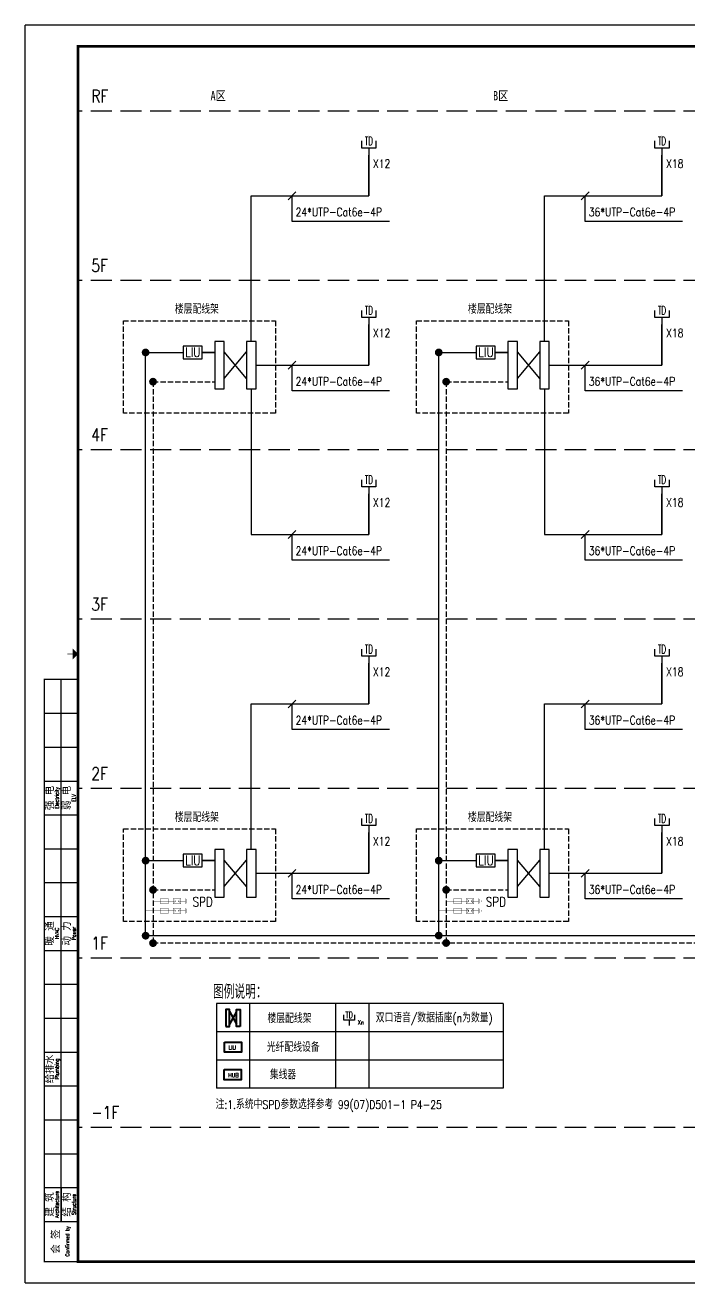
# Model space of a CAD drawing. Extents: x 913510 to 997610, y -270398 to 254224.
# Drawn here: x 913510 to 944861, y 54597 to 113997 of the extents above; entities that cross this region are included whole.
import ezdxf
from ezdxf.enums import TextEntityAlignment as Align

# ---------------------------------------------------------------- set-up
doc = ezdxf.new("R2010")
doc.units = 0
doc.header["$LTSCALE"] = 1000
doc.header["$MEASUREMENT"] = 0
doc.linetypes.add('DASH', pattern=[0.35, 0.25, -0.1])
for name, color, linetype in [('00-EQUIP', 3, 'Continuous'), ('00-WIRE-4', 6, 'Continuous'), ('0A', 7, 'Continuous'), ('ELEMENT', 3, 'Continuous'), ('EQUIP-箱柜', 3, 'Continuous'), ('EQUIP-通讯', 3, 'Continuous'), ('图框', 139, 'Continuous'), ('电气-文字', 4, 'Continuous'), ('电气-设备标注', 4, 'Continuous'), ('线路', 6, 'Continuous')]:
    doc.layers.add(name, color=color, linetype=linetype)
doc.styles.add('_COMPLEX', font='COMPLEX.shx', dxfattribs={"width": 0.5})
doc.styles.add('cyq', font='SIMPLEX.shx', dxfattribs={"width": 0.7, "height": 300, "bigfont": 'china3.shx'})
doc.styles.add('HZTXT', font='tj-romans1.shx', dxfattribs={"width": 0.6, "bigfont": 'hztxt.shx'})
doc.styles.get("Standard").update_dxf_attribs({"font": 'simhei.ttf'})
doc.styles.add('TKZ2_tjkts.shx', font='tjromant.shx', dxfattribs={"bigfont": 'tjkts.shx'})
doc.styles.add('标题大', font='simhei.ttf')

# ---------------------------------------------------------------- blocks, each defined once
blk = doc.blocks.new('_LINKPT1')
at = {"color": 0}
blk.add_line((0, 0), (0, 0), dxfattribs=at)
blk = doc.blocks.new('IO37IMB6')
for p, q in [((-0.5, 0.499), (-0.5, 0.999)), ((0.5, 0.999), (0.5, 0.499)), ((0.5, 0.499), (-0.5, 0.499)), ((0, 0.5), (0, 0))]:
    blk.add_line(p, q)
at = {"xscale": 0.002, "yscale": 0.002, "zscale": 0.002}
for p in [(0, 1.384), (-0.5, 0.499), (0, 0), (0.5, 0.499)]:
    blk.add_blockref('_LINKPT1', p, dxfattribs=at)
at = {"style": '_COMPLEX', "width": 0.6, "flags": 8}
blk.add_attdef('$TEXT$', text='', height=0.6, dxfattribs=at).set_placement((0, 1), align=Align.MIDDLE_CENTER)
at = {"flags": 9}
blk.add_attdef('A', (0, 0), '', height=0.00002, dxfattribs=at)
blk = doc.blocks.new('$element$00000390')
at = {"const_width": 0.0233}
for points in [[(0, 0), (0, -0.38)], [(-0.25, -0.38), (0.25, -0.38)], [(-0.19, -0.5), (0.19, -0.5)], [(-0.06, -0.63), (0.06, -0.63)]]:
    blk.add_lwpolyline(points, dxfattribs=at)
at = {"flags": 9}
blk.add_attdef('S', (0, 0), '', height=0.00000667, dxfattribs=at)
blk = doc.blocks.new('TJAD_TK_A1')
at = {"color": 0}
for p, q in [((517.38, 385.45), (517.38, 641.45)), ((509.38, 625.45), (525.38, 625.45)), ((509.38, 609.45), (525.38, 609.45)), ((509.38, 593.45), (525.38, 593.45)), ((509.38, 577.45), (525.38, 577.45)), ((509.38, 561.45), (525.38, 561.45)), ((509.38, 545.45), (525.38, 545.45)), ((509.38, 529.45), (525.38, 529.45)), ((509.38, 513.45), (525.38, 513.45)), ((509.38, 497.45), (525.38, 497.45)), ((509.38, 481.45), (525.38, 481.45)), ((509.38, 465.45), (525.38, 465.45)), ((509.38, 449.45), (525.38, 449.45)), ((509.38, 433.45), (525.38, 433.45)), ((509.38, 417.45), (525.38, 417.45)), ((509.38, 401.45), (525.38, 401.45)), ((517.38, 401.45), (517.38, 385.45)), ((509.38, 385.45), (525.38, 385.45))]:
    blk.add_line(p, q, dxfattribs=at)
at = {"layer": '图框', "color": 0}
for p, q in [((1341.38, 950.45), (500.38, 950.45)), ((500.38, 356.45), (500.38, 950.45)), ((500.38, 356.45), (1341.38, 356.45))]:
    blk.add_line(p, q, dxfattribs=at)
at = {"layer": '图框', "color": 0, "const_width": 1.2}
blk.add_lwpolyline([(1331.38, 940.45), (525.38, 940.45), (525.38, 366.45), (1331.38, 366.45)], close=True, dxfattribs=at)
at = {"layer": '图框', "color": 0}
for points, const_width in [([(522.88, 653.45), (520.38, 653.45)], 0.3), ([(525.38, 366.45), (509.38, 366.45), (509.38, 641.45), (525.38, 641.45)], 0.6)]:
    blk.add_lwpolyline(points, dxfattribs=dict(at, const_width=const_width))
blk.add_solid([(522.88, 650.95), (522.88, 655.95), (525.38, 653.45)], dxfattribs=at)
at = {"color": 0, "style": 'TKZ2_tjkts.shx'}
for s, p in [('强 电', (512.17, 585.45)), ('弱 电', (520.17, 585.45)), ('暖 通', (512.17, 521.45)), ('动 力', (520.17, 521.45)), ('给排水', (512.17, 457.45)), ('建 筑', (512.17, 393.45)), ('结 构', (520.17, 393.45)), ('会 签', (515, 375.95))]:
    blk.add_text(s, height=3.6, rotation=90, dxfattribs=at).set_placement(p, align=Align.MIDDLE_CENTER)
at = {"color": 0, "style": 'TKZ2_tjkts.shx', "width": 0.8}
for s, p in [('Electricity', (515.4, 585.45)), ('ELV', (523.4, 585.45)), ('HVAC', (515.4, 521.45)), ('Power', (523.4, 521.45)), ('Plumbing', (515.4, 457.45)), ('Architecture', (515.4, 393.45)), ('Structure', (523.4, 393.45)), ('Confirmed by', (520.33, 376.06))]:
    blk.add_text(s, height=1.8, rotation=90, dxfattribs=at).set_placement(p, align=Align.MIDDLE_CENTER)

msp = doc.modelspace()

# ---------------------------------------------------------------- hatches: boundary and pattern name
at = {"layer": '00-WIRE-4'}
h = msp.add_hatch(color=3, dxfattribs=at)
edge = h.paths.add_edge_path()
edge.add_arc((919200, 98538), 185, 0, 360)
h = msp.add_hatch(color=3, dxfattribs=at)
edge = h.paths.add_edge_path()
edge.add_arc((933047, 98538), 185, 0, 360)
h = msp.add_hatch(color=3, dxfattribs=at)
edge = h.paths.add_edge_path()
edge.add_arc((919550, 97157), 185, 0, 360)
h = msp.add_hatch(color=3, dxfattribs=at)
edge = h.paths.add_edge_path()
edge.add_arc((933397, 97157), 185, 0, 360)
h = msp.add_hatch(color=3, dxfattribs=at)
edge = h.paths.add_edge_path()
edge.add_arc((919200, 74538), 185, 0, 360)
h = msp.add_hatch(color=3, dxfattribs=at)
edge = h.paths.add_edge_path()
edge.add_arc((933047, 74538), 185, 0, 360)
h = msp.add_hatch(color=3, dxfattribs=at)
edge = h.paths.add_edge_path()
edge.add_arc((919550, 73157), 185, 0, 360)
h = msp.add_hatch(color=3, dxfattribs=at)
edge = h.paths.add_edge_path()
edge.add_arc((933397, 73157), 185, 0, 360)
h = msp.add_hatch(color=3, dxfattribs=at)
edge = h.paths.add_edge_path()
edge.add_arc((919200, 70991), 185, 0, 360)
h = msp.add_hatch(color=3, dxfattribs=at)
edge = h.paths.add_edge_path()
edge.add_arc((919550, 70641), 185, 0, 360)
h = msp.add_hatch(color=3, dxfattribs=at)
edge = h.paths.add_edge_path()
edge.add_arc((933047, 70998), 185, 0, 360)
h = msp.add_hatch(color=3, dxfattribs=at)
edge = h.paths.add_edge_path()
edge.add_arc((933397, 70648), 185, 0, 360)

# ---------------------------------------------------------------- linework, layer by layer
for p, q in [((929745, 107860, 132), (929745, 105938, 132)), ((929745, 105938, 132), (929745, 107860, 132)), ((943592, 107860, 132), (943592, 105938, 132)), ((943592, 105938, 132), (943592, 107860, 132)), ((924193, 105938, 132), (929745, 105938, 132)), ((924193, 99063, 132), (924193, 105938, 132)), ((938040, 105938, 132), (943592, 105938, 132)), ((938040, 99063, 132), (938040, 105938, 132)), ((929745, 99860, 132), (929745, 97938, 132)), ((929745, 97938, 132), (929745, 99860, 132)), ((943592, 99860, 132), (943592, 97938, 132)), ((943592, 97938, 132), (943592, 99860, 132)), ((919200, 98538, 132), (920968, 98538, 132)), ((919200, 70998, 132), (919200, 98538, 132)), ((921868, 98538, 132), (922468, 98538, 132)), ((922468, 98538, 132), (921868, 98538, 132)), ((933047, 98538, 132), (934815, 98538, 132)), ((933047, 70998, 132), (933047, 98538, 132)), ((935715, 98538, 132), (936315, 98538, 132)), ((936315, 98538, 132), (935715, 98538, 132)), ((924418, 97938, 132), (929745, 97938, 132)), ((924418, 97938, 132), (929745, 97938, 132)), ((938265, 97938, 132), (943592, 97938, 132)), ((938265, 97938, 132), (943592, 97938, 132)), ((924193, 96813, 132), (924193, 89938, 132)), ((938040, 96813, 132), (938040, 89938, 132)), ((929745, 91860, 132), (929745, 89938, 132)), ((929745, 89938, 132), (929745, 91860, 132)), ((943592, 91860, 132), (943592, 89938, 132)), ((943592, 89938, 132), (943592, 91860, 132)), ((924193, 89938, 132), (929745, 89938, 132)), ((938040, 89938, 132), (943592, 89938, 132)), ((929745, 83860, 132), (929745, 81938, 132)), ((929745, 81938, 132), (929745, 83860, 132)), ((943592, 83860, 132), (943592, 81938, 132)), ((943592, 81938, 132), (943592, 83860, 132)), ((924193, 81938, 132), (929745, 81938, 132)), ((924193, 75063, 132), (924193, 81938, 132)), ((938040, 81938, 132), (943592, 81938, 132)), ((938040, 75063, 132), (938040, 81938, 132)), ((929745, 75860, 132), (929745, 73938, 132)), ((929745, 73938, 132), (929745, 75860, 132)), ((943592, 75860, 132), (943592, 73938, 132)), ((943592, 73938, 132), (943592, 75860, 132)), ((919424, 74538, 132), (920968, 74538, 132)), ((921868, 74538, 132), (922468, 74538, 132)), ((922468, 74538, 132), (921868, 74538, 132)), ((933271, 74538, 132), (934815, 74538, 132)), ((935715, 74538, 132), (936315, 74538, 132)), ((936315, 74538, 132), (935715, 74538, 132)), ((924418, 73938, 132), (929745, 73938, 132)), ((938265, 73938, 132), (943592, 73938, 132)), ((919200, 70998, 132), (974589, 70998, 132))]:
    msp.add_line(p, q, dxfattribs=at)
at = {"layer": '00-WIRE-4', "linetype": 'DASH'}
for p, q in [((919200, 98538, 132), (919411, 98538, 132)), ((933047, 98538, 132), (933258, 98538, 132)), ((919550, 97157, 132), (922468, 97157, 132)), ((919550, 97157, 132), (919550, 70648, 132)), ((933397, 97157, 132), (936315, 97157, 132)), ((933397, 97157, 132), (933397, 70648, 132)), ((919200, 74538, 132), (919411, 74538, 132)), ((933047, 74538, 132), (933258, 74538, 132)), ((919550, 73157, 132), (922468, 73157, 132)), ((933397, 73157, 132), (936315, 73157, 132)), ((919550, 70648, 132), (974939, 70648, 132))]:
    msp.add_line(p, q, dxfattribs=at)
at = {"layer": '00-WIRE-4', "color": 1, "linetype": 'DASH', "elevation": 132}
for points in [[(918149, 100037), (925329, 100037), (925329, 95665), (918149, 95665)], [(931996, 100037), (939176, 100037), (939176, 95665), (931996, 95665)], [(918149, 76037), (925329, 76037), (925329, 71665), (918149, 71665)], [(931996, 76037), (939176, 76037), (939176, 71665), (931996, 71665)]]:
    msp.add_lwpolyline(points, close=True, dxfattribs=at)
at = {"layer": 'ELEMENT', "const_width": 15, "elevation": 132}
for points in [[(920626, 72624), (919550, 72624), (919550, 72624)], [(920626, 72624), (920551, 72699)], [(920626, 72624), (920551, 72548)], [(920738, 72624), (920813, 72699)], [(920864, 72624), (920738, 72624)], [(920738, 72624), (920813, 72548)], [(934474, 72624), (933397, 72624), (933397, 72624)], [(934474, 72624), (934398, 72699)], [(934474, 72624), (934398, 72548)], [(934585, 72624), (934661, 72699)], [(934711, 72624), (934585, 72624)], [(934585, 72624), (934661, 72548)], [(920626, 72166), (919200, 72166), (919200, 72166)], [(920626, 72166), (920551, 72242)], [(920626, 72166), (920551, 72090)], [(920738, 72166), (920813, 72242)], [(920864, 72166), (920738, 72166)], [(920738, 72166), (920813, 72090)], [(934474, 72166), (933047, 72166), (933047, 72166)], [(934474, 72166), (934398, 72242)], [(934474, 72166), (934398, 72090)], [(934585, 72166), (934661, 72242)], [(934711, 72166), (934585, 72166)], [(934585, 72166), (934661, 72090)]]:
    msp.add_lwpolyline(points, dxfattribs=at)
for points in [[(919908, 72495), (919908, 72752), (920271, 72752), (920271, 72495)], [(920501, 72495), (920501, 72752), (920864, 72752), (920864, 72495)], [(933755, 72495), (933755, 72752), (934118, 72752), (934118, 72495)], [(934348, 72495), (934348, 72752), (934711, 72752), (934711, 72495)], [(919908, 72038), (919908, 72294), (920271, 72294), (920271, 72038)], [(920501, 72038), (920501, 72294), (920864, 72294), (920864, 72038)], [(933755, 72038), (933755, 72294), (934118, 72294), (934118, 72038)], [(934348, 72038), (934348, 72294), (934711, 72294), (934711, 72038)]]:
    msp.add_lwpolyline(points, close=True, dxfattribs=at)
at = {"layer": 'EQUIP-箱柜'}
for p, q in [((923968, 97312, 132), (922918, 98564, 132)), ((922918, 97312, 132), (923968, 98564, 132)), ((937815, 97312, 132), (936765, 98564, 132)), ((936765, 97312, 132), (937815, 98564, 132)), ((923968, 73312, 132), (922918, 74564, 132)), ((922918, 73312, 132), (923968, 74564, 132)), ((937815, 73312, 132), (936765, 74564, 132)), ((936765, 73312, 132), (937815, 74564, 132))]:
    msp.add_line(p, q, dxfattribs=at)
at = {"layer": 'EQUIP-箱柜', "elevation": 132}
for points in [[(920968, 98238), (921868, 98238), (921868, 98838), (920968, 98838)], [(922468, 96813), (922918, 96813), (922918, 99063), (922468, 99063)], [(923968, 96813), (924418, 96813), (924418, 99063), (923968, 99063)], [(934815, 98238), (935715, 98238), (935715, 98838), (934815, 98838)], [(936315, 96813), (936765, 96813), (936765, 99063), (936315, 99063)], [(937815, 96813), (938265, 96813), (938265, 99063), (937815, 99063)], [(922468, 72813), (922918, 72813), (922918, 75063), (922468, 75063)], [(923968, 72813), (924418, 72813), (924418, 75063), (923968, 75063)], [(936315, 72813), (936765, 72813), (936765, 75063), (936315, 75063)], [(937815, 72813), (938265, 72813), (938265, 75063), (937815, 75063)], [(920968, 74238), (921868, 74238), (921868, 74838), (920968, 74838)], [(934815, 74238), (935715, 74238), (935715, 74838), (934815, 74838)]]:
    msp.add_lwpolyline(points, close=True, dxfattribs=at)
at = {"layer": 'EQUIP-通讯', "lineweight": 40}
for p, q in [((923488, 67406, 132), (923156, 66815, 132)), ((923156, 67406, 132), (923488, 66815, 132))]:
    msp.add_line(p, q, dxfattribs=at)
at = {"layer": 'EQUIP-通讯', "lineweight": 40, "elevation": 132}
for points in [[(922982, 66711), (923156, 66711), (923156, 67511), (922982, 67511)], [(923661, 66711), (923488, 66711), (923488, 67511), (923661, 67511)], [(922926, 65970), (923726, 65970), (923726, 65490), (922926, 65490)], [(922913, 64667), (923713, 64667), (923713, 64187), (922913, 64187)]]:
    msp.add_lwpolyline(points, close=True, dxfattribs=at)
at = {"layer": '电气-文字'}
for p, q in [((936082, 67785, 132), (922541, 67785, 132)), ((922541, 67785, 132), (922541, 63785, 132)), ((924112, 67785, 132), (924112, 63785, 132)), ((928173, 67785, 132), (928173, 63785, 132)), ((929744, 67785, 132), (929744, 63785, 132)), ((936082, 67785, 132), (936082, 63785, 132)), ((936082, 66452, 132), (922541, 66452, 132)), ((936082, 65119, 132), (922541, 65119, 132)), ((928173, 63785, 132), (922541, 63785, 132)), ((936082, 63785, 132), (928173, 63785, 132))]:
    msp.add_line(p, q, dxfattribs=at)
at = {"layer": '电气-设备标注'}
for p, q in [((925932, 105752, 132), (926303, 106124, 132)), ((926118, 104731, 132), (926118, 105938, 132)), ((939779, 105752, 132), (940150, 106124, 132)), ((939965, 104731, 132), (939965, 105938, 132)), ((930719, 104731, 132), (926118, 104731, 132)), ((944566, 104731, 132), (939965, 104731, 132)), ((925932, 97752, 132), (926303, 98124, 132)), ((939779, 97752, 132), (940150, 98124, 132)), ((926118, 96731, 132), (926118, 97938, 132)), ((939965, 96731, 132), (939965, 97938, 132)), ((930719, 96731, 132), (926118, 96731, 132)), ((944566, 96731, 132), (939965, 96731, 132)), ((925932, 89752, 132), (926303, 90124, 132)), ((926118, 88731, 132), (926118, 89938, 132)), ((939779, 89752, 132), (940150, 90124, 132)), ((939965, 88731, 132), (939965, 89938, 132)), ((930719, 88731, 132), (926118, 88731, 132)), ((944566, 88731, 132), (939965, 88731, 132)), ((925932, 81752, 132), (926303, 82124, 132)), ((939779, 81752, 132), (940150, 82124, 132)), ((926118, 80731, 132), (926118, 81938, 132)), ((939965, 80731, 132), (939965, 81938, 132)), ((930719, 80731, 132), (926118, 80731, 132)), ((944566, 80731, 132), (939965, 80731, 132)), ((925932, 73752, 132), (926303, 74124, 132)), ((926118, 72731, 132), (926118, 73938, 132)), ((939779, 73752, 132), (940150, 74124, 132)), ((939965, 72731, 132), (939965, 73938, 132)), ((930719, 72731, 132), (926118, 72731, 132)), ((944566, 72731, 132), (939965, 72731, 132))]:
    msp.add_line(p, q, dxfattribs=at)
at = {"layer": '线路', "color": 0, "linetype": 'DASH', "ltscale": 4}
for p, q in [((987610, 109938, 132), (916010, 109938, 132)), ((987610, 101938, 132), (916010, 101938, 132)), ((987610, 93938, 132), (916010, 93938, 132)), ((987610, 85938, 132), (916010, 85938, 132)), ((987610, 77938, 132), (916010, 77938, 132)), ((987610, 69938, 132), (916010, 69938, 132)), ((987610, 61938, 132), (916010, 61938, 132))]:
    msp.add_line(p, q, dxfattribs=at)

# ---------------------------------------------------------------- block references
at = {"layer": '00-EQUIP'}
for p, xscale, yscale, zscale in [((929745, 107860, 264), 666.6666666666666, 666.6666666666666, 666.6666666666666), ((943592, 107860, 264), 666.6666666666666, 666.6666666666666, 666.6666666666666), ((929745, 99860, 396), 666.6666666666666, 666.6666666666666, 666.6666666666666), ((943592, 99860, 396), 666.6666666666666, 666.6666666666666, 666.6666666666666), ((929745, 91860, 264), 666.6666666666666, 666.6666666666666, 666.6666666666666), ((943592, 91860, 264), 666.6666666666666, 666.6666666666666, 666.6666666666666), ((929745, 83860, 264), 666.6666666666666, 666.6666666666666, 666.6666666666666), ((943592, 83860, 264), 666.6666666666666, 666.6666666666666, 666.6666666666666), ((929745, 75860, 396), 666.6666666666666, 666.6666666666666, 666.6666666666666), ((943592, 75860, 396), 666.6666666666666, 666.6666666666666, 666.6666666666666), ((928815, 66753, 297), 500, 500, 500)]:
    msp.add_blockref('IO37IMB6', p, dxfattribs=dict(at, xscale=xscale, yscale=yscale, zscale=zscale)).add_auto_attribs({'$TEXT$': 'TD'})
at = {"layer": 'ELEMENT', "xscale": 562.5, "yscale": 562.5, "zscale": 562.5, "rotation": 90}
for p in [(920864, 72624, 132), (934711, 72624, 132), (920864, 72166, 132), (934711, 72166, 132)]:
    msp.add_blockref('$element$00000390', p, dxfattribs=at)
at = {"layer": '图框', "xscale": 100, "yscale": 100, "zscale": 100}
msp.add_blockref('TJAD_TK_A1', (863472, 18952), dxfattribs=at)

# ---------------------------------------------------------------- texts
at = {"layer": '0A', "color": 7, "style": 'HZTXT', "width": 0.8}
for s, p in [('RF', (916634, 110346, 132)), ('5F', (916634, 102346, 132)), ('4F', (916634, 94346, 132)), ('3F', (916634, 86346, 132)), ('2F', (916634, 78346, 132)), ('1F', (916634, 70346, 132)), ('-1F', (916634, 62346, 132))]:
    msp.add_text(s, height=600, dxfattribs=at).set_placement(p)
at = {"layer": '电气-文字', "style": 'cyq', "width": 0.8}
for s, height, p in [('X12', 400, (929938, 107253, 132)), ('X18', 400, (943785, 107253, 132)), ('24*UTP-Cat6e-4P', 400, (926285, 104971, 132)), ('36*UTP-Cat6e-4P', 400, (940132, 104971, 132)), ('楼层配线架', 400, (920581, 100370, 132)), ('楼层配线架', 400, (934428, 100370, 132)), ('X12', 400, (929938, 99253, 132)), ('X18', 400, (943785, 99253, 132)), ('LIU', 450, (921068, 98325, 132)), ('LIU', 450, (934915, 98325, 132)), ('24*UTP-Cat6e-4P', 400, (926285, 96971, 132)), ('36*UTP-Cat6e-4P', 400, (940132, 96971, 132)), ('X12', 400, (929938, 91253, 132)), ('X18', 400, (943785, 91253, 132)), ('24*UTP-Cat6e-4P', 400, (926285, 88971, 132)), ('36*UTP-Cat6e-4P', 400, (940132, 88971, 132)), ('X12', 400, (929938, 83253, 132)), ('X18', 400, (943785, 83253, 132)), ('24*UTP-Cat6e-4P', 400, (926285, 80971, 132)), ('36*UTP-Cat6e-4P', 400, (940132, 80971, 132)), ('楼层配线架', 400, (920581, 76370, 132)), ('楼层配线架', 400, (934428, 76370, 132)), ('X12', 400, (929938, 75253, 132)), ('X18', 400, (943785, 75253, 132)), ('LIU', 450, (921068, 74325, 132)), ('LIU', 450, (934915, 74325, 132)), ('24*UTP-Cat6e-4P', 400, (926285, 72971, 132)), ('36*UTP-Cat6e-4P', 400, (940132, 72971, 132)), ('LIU', 200, (923112, 65610, 132)), ('HUB', 200, (923100, 64307, 132)), ('注:1.系统中SPD参数选择参考 99(07)D501-1 P4-25', 400, (922505, 62814, 132))]:
    msp.add_text(s, height=height, dxfattribs=at).set_placement(p)
for p in [(921418, 72232, 132), (935266, 72232, 132)]:
    msp.add_text('SPD', height=450, dxfattribs=at).set_placement(p, align=Align.BOTTOM_LEFT)
msp.add_text('图例说明：', height=666.7, dxfattribs=at).set_placement((923649, 68013, 132), align=Align.CENTER)
at = {"layer": '电气-文字', "color": 4, "style": 'cyq', "width": 0.8}
for s, p in [('楼层配线架', (925996, 66872)), ('双口语音/数据插座(n为数量)', (932830, 66904, 132)), ('光纤配线设备', (926174, 65513)), ('集线器', (925692, 64217))]:
    msp.add_text(s, height=400, dxfattribs=at).set_placement(p, align=Align.CENTER)
msp.add_text('Xn', height=200, dxfattribs=at).set_placement((929216, 66795, 132))
at = {"layer": '电气-设备标注', "color": 4, "style": '标题大', "width": 0.8}
for s, p in [('A区', (922628, 110443, -132)), ('B区', (935973, 110443, -132))]:
    msp.add_text(s, height=440, dxfattribs=at).set_placement(p, align=Align.CENTER)

doc.saveas('drawing.dxf')
